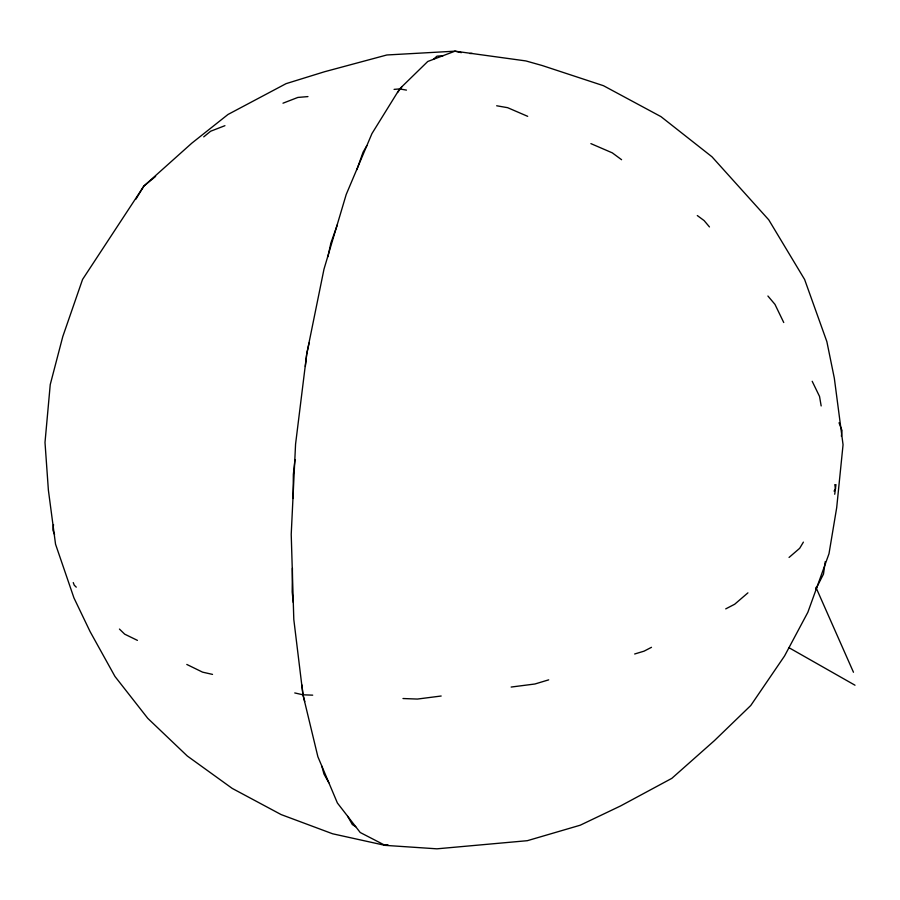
<?xml version="1.0" encoding="UTF-8"?>
<svg xmlns="http://www.w3.org/2000/svg" width="900" height="900" viewBox="0 0 900 900"><rect width="100%" height="100%" fill="white"/><g stroke="black" fill="none" stroke-linecap="round" stroke-linejoin="round"><path stroke-width="1.35" d="M292.421 568.327L292.185 591.998L293.299 602.55M293.108 498.499L293.344 474.457L295.009 459.54M305.336 366.446L306.731 353.947L323.989 269.156L346.207 194.479L371.936 133.605L399.623 88.92L427.759 61.481L454.995 51.176L525.87 60.93L542.239 65.543L603.461 85.703L660.96 116.629L711.99 156.803L768.746 219.825L804.623 279.506L826.864 341.629L834.322 378.169L843.053 444.757L836.685 507.724L828.99 553.748L807.851 612.293L784.564 655.965L750.769 705.499L714.431 740.61L671.827 778.354L620.584 805.939L580.185 825.221L527.332 840.69L436.928 848.824L385.076 845.359L332.606 833.783L281.137 814.579L232.211 788.4L187.29 756L147.769 718.335L114.975 676.462L90.112 631.631L73.946 597.915L55.541 544.219L48.386 490.174L45 442.463L50.242 384.581L62.775 336.6L82.564 279.439L143.876 186.053L191.812 143.168L228.004 114.469L286.065 83.655L324.54 71.741L386.854 54.979L454.995 51.176L461.351 52.65M835.965 484.616L834.727 494.257M841.387 436.252L842.029 430.582L839.025 422.786M53.527 524.576L52.898 530.145L54.562 534.442M825.255 561.577L823.489 574.087L815.895 588.994M309.116 342.99L306.731 353.947L295.571 444.116L291.218 534.386L293.805 619.492L302.974 694.8L317.88 756.731L337.387 802.98L360.214 832.5L385.076 845.359L387.776 845.055M327.915 256.714L330.907 242.933L337.331 224.831M356.861 169.695L363.071 152.19L366.863 145.631M397.53 92.531L401.738 87.064M803.385 542.126L799.673 548.303L789.053 557.449M834.075 491.13L835.492 488.756L834.784 484.616M135.889 199.192L143.876 186.053L155.632 176.389M433.361 59.355L436.995 56.171L443.07 55.688M747.923 592.852L734.681 604.238L725.726 608.884M203.726 136.879L210.6 131.243L224.933 125.685M651.488 647.314L644.062 651.161L634.658 653.996M282.994 103.196L297.866 97.436L307.957 96.593M548.696 679.849L534.915 684L511.155 687.049M385.076 845.359L387.765 844.796M441.169 696.015L417.375 699.064L402.986 698.524M394.076 89.381L399.623 88.92L406.463 90.101M469.845 53.55L472.118 53.37M312.694 695.16L302.974 694.8L294.75 692.944M496.665 105.772L507.634 107.685L527.681 116.336M212.524 674.393L202.59 672.154L186.795 664.447M590.884 143.618L612.293 152.854L621.574 159.705M137.419 640.373L124.672 634.151L119.453 629.077M789.154 647.798L855 685.215M355.736 826.706L352.316 824.535L347.715 816.334M697.298 215.55L704.081 220.556L709.47 226.935M76.264 587.149L74.261 585.202L73.249 582.581M767.914 296.021L774.967 304.369L783.742 322.515M328.826 782.696L323.933 773.966L321.885 766.226M812.194 381.285L819.54 396.45L821.171 405.945M815.951 587.385L853.47 672.255M304.762 701.539L302.974 694.8L301.95 685.012"/></g></svg>
